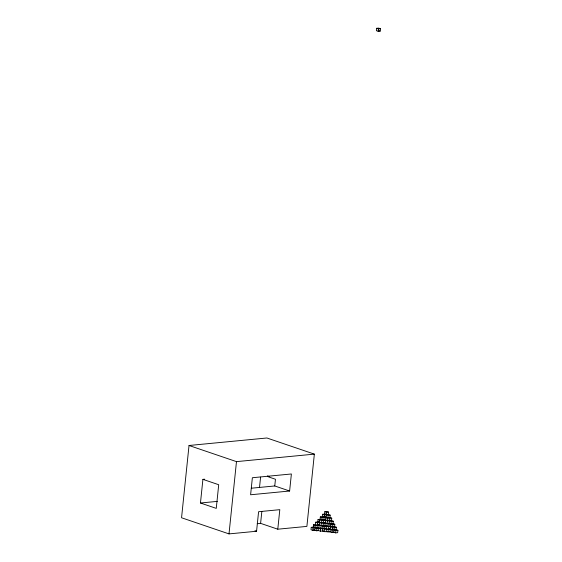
<?xml version="1.0" encoding="UTF-8"?>
<svg xmlns="http://www.w3.org/2000/svg" width="562" height="562" viewBox="0 0 562 562"><rect width="100%" height="100%" fill="white"/><g stroke="black" fill="none" stroke-linecap="round" stroke-linejoin="round"><path stroke-width="0.84" d="M189.022 445.49L181.554 517.764L229.008 533.9L256.567 531.245L258.59 511.715L279.806 509.671L277.79 529.2L306.887 526.397L314.355 454.124L266.901 437.988L189.022 445.49L236.476 461.627L314.355 454.124M202.91 479.351L218.709 484.725L216.265 508.378L200.458 503.004L202.91 479.351L204.596 479.182M229.008 533.9L236.476 461.627M259.532 487.282L260.585 477.138M277.79 529.2L260.606 523.362L261.836 511.469M289.62 491.012L250.603 494.771L252.366 477.735L291.383 473.977L289.62 491.012L274.762 485.961L275.457 479.26L268.573 476.92M314.587 527.037L311.236 527.346L310.99 529.748L312.788 530.359L314.811 530.163M312.788 530.359L313.041 527.964L311.236 527.346M332.648 531.856L335.647 532.881L337.664 532.685L337.917 530.289L336.111 529.671L336.357 527.289C328.714 526.587 321.12 525.456 313.491 524.775L313.238 527.17L316.842 528.385L320.86 527.999L324.457 529.221L329.817 528.716M314.797 530.17L315.289 525.386L313.491 524.775M315.486 524.564L315.732 522.168L319.118 521.81M319.083 525.807L318.591 530.591L316.596 530.781L316.842 528.385M315.732 522.168L317.537 522.779L317.038 527.592L320.642 528.807L324.674 528.421L325.173 523.615L321.569 522.386L319.574 522.555L317.769 521.943L318.022 519.541L321.415 519.19M318.022 519.541L319.82 520.159L319.3 524.978L315.289 525.386M329.95 517.567L325.918 517.953L322.335 516.724L320.319 516.921L320.073 519.316L323.642 520.574L327.688 520.159L328.159 515.326L324.562 514.097L324.815 511.694L326.831 511.504L328.637 512.115L328.384 514.511L330.175 515.129L329.929 517.525L331.756 518.178L331.503 520.574L327.435 520.995L323.867 519.738L324.365 514.904L322.56 514.286L322.314 516.689C325.482 517.068 328.524 518.382 331.756 518.178M323.754 530.879L320.389 531.202L320.642 528.807M320.853 528.006L321.352 523.194L317.755 521.972M320.319 516.921L322.117 517.532L321.59 522.358L317.537 522.779M318.106 524.571L322.904 526.222L322.405 531.006L324.211 531.624L330.049 531.842M323.122 525.4L323.642 520.574M324.211 531.624L324.457 529.221M325.391 522.779L325.918 517.953M324.815 511.694L326.613 512.312L326.108 517.11L322.117 517.532M376.624 28.297L376.378 30.692L378.177 31.303L380.2 31.114L380.446 28.711L378.64 28.1L376.624 28.297L378.423 28.908L380.446 28.711M326.227 531.427L326.726 526.643M334.559 526.671L330.519 527.065L326.922 525.821L327.435 520.995M378.177 31.303L378.423 28.908M328.032 532.038L328.278 529.643L323.473 528.02M324.211 522.365L328.967 524.037L328.468 528.849L332.079 530.064L336.111 529.671M329.543 525.828L332.542 526.847L334.559 526.657L334.812 524.255L332.788 524.451L329.184 523.229L329.458 520.798M329.487 520.77L329.732 518.375M330.027 531.849L330.519 527.065M330.737 526.236L331.257 521.41L327.653 520.187M334.341 527.479L333.842 532.263L331.826 532.46L332.079 530.064M332.788 524.451L332.29 529.264L335.893 530.479L337.917 530.289M330.301 520.166L333.273 521.22L333.027 523.615L334.812 524.255M335.647 532.881L335.893 530.479M251.355 488.216L274.762 485.961M200.458 503.004L217.346 501.381M326.613 512.312L328.637 512.115M322.56 514.286L325.911 513.963M324.365 514.904L328.384 514.511M328.159 515.326L330.175 515.129M257.213 523.686L260.606 523.362M319.82 520.159L325.208 519.611M331.257 521.41L333.273 521.22M321.352 523.194L325.412 522.772M325.173 523.615L329.213 523.201M331.011 523.812L333.027 523.615L328.967 524.037M321.106 525.596L324.471 525.266M322.904 526.222L326.943 525.814M313.041 527.964L318.38 527.458M328.278 529.643L333.638 529.137M378.999 30.699L380.2 31.114M267.421 475.965L269.043 476.52M324.934 516.696L327.913 517.721M333.357 526.25L336.357 527.289M328.847 531.434L331.826 532.46M317.418 530.177L320.389 531.202M313.61 529.755L316.596 530.781M254.937 530.69L256.567 531.245"/></g></svg>
